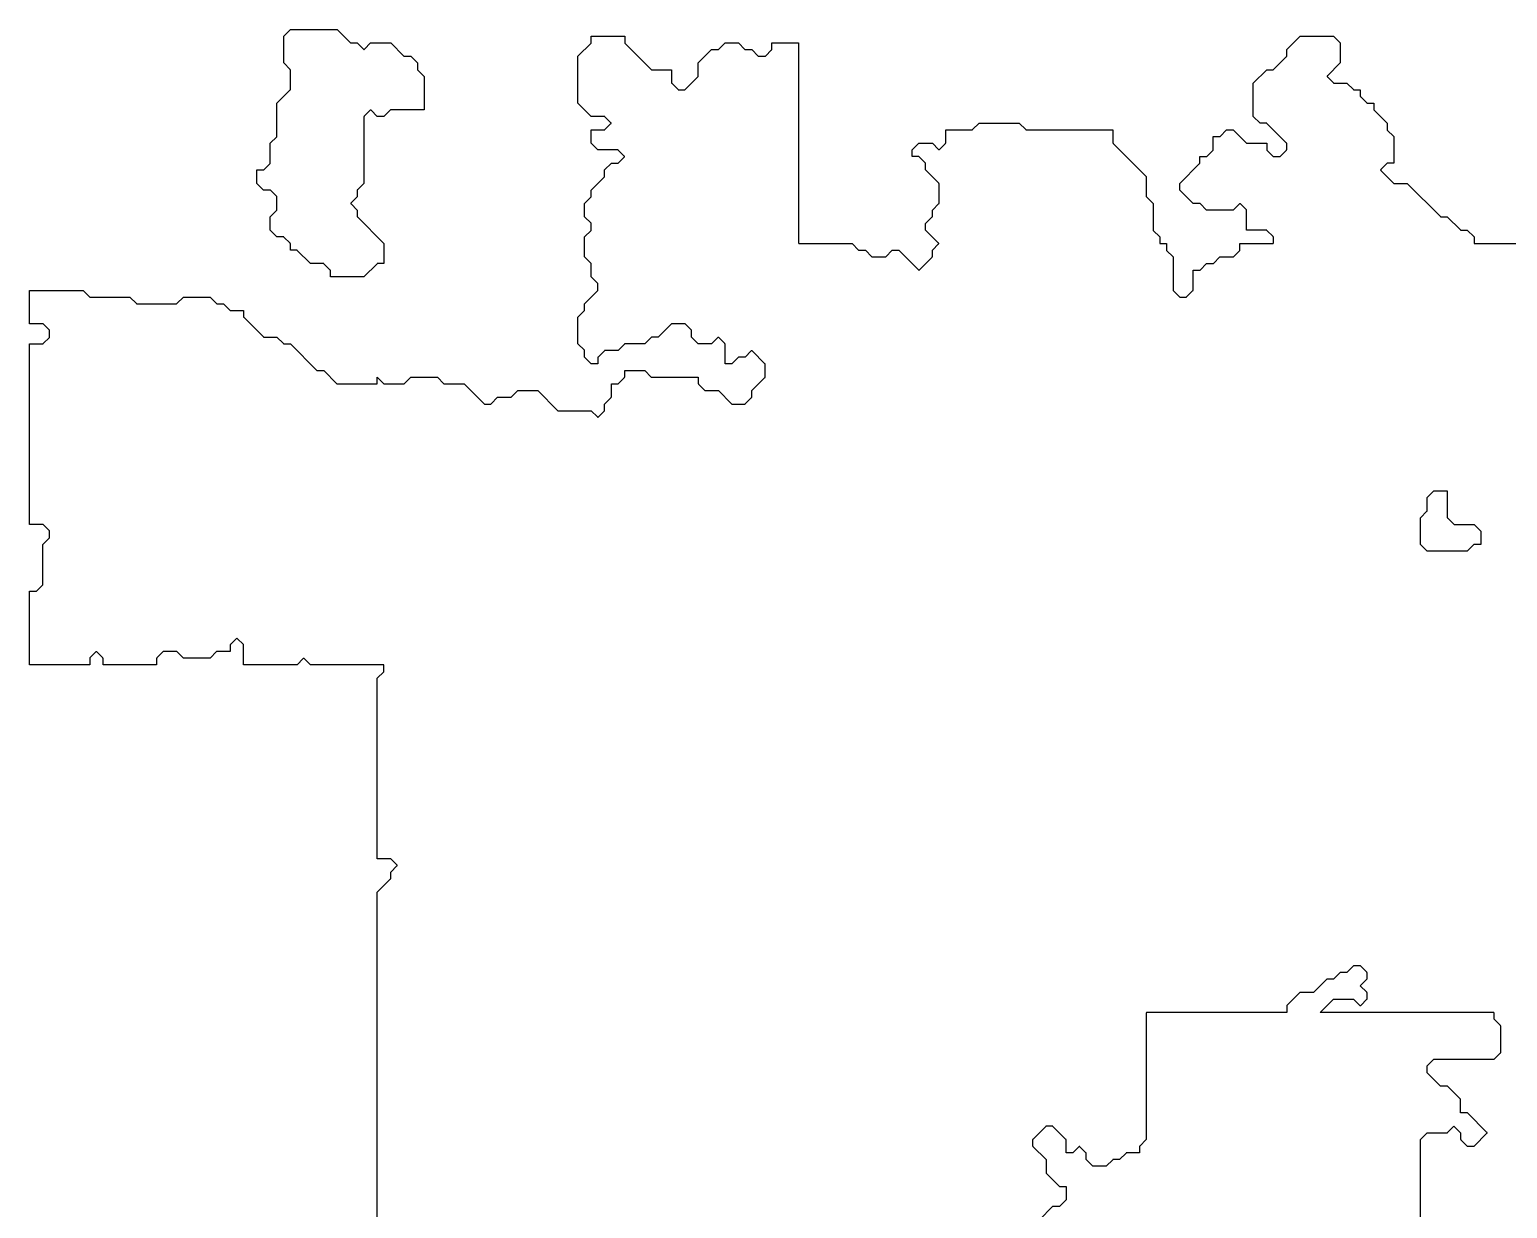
# Model space of a CAD drawing. Header units: metres. Extents: x 0 to 799, y 1 to 1100.
# Drawn here: x 0 to 221, y 279.7 to 456 of the extents above; entities that cross this region are included whole.
import ezdxf

# ---------------------------------------------------------------- set-up
doc = ezdxf.new("R2010")
doc.units = ezdxf.units.M
doc.layers.add('forest', color=7, linetype='Continuous')
doc.layers.add('forestfragmentation', color=7, linetype='Continuous')

msp = doc.modelspace()

# ---------------------------------------------------------------- linework, layer by layer
at = {"layer": 'forest', "color": 190}
for points in [[(34, 435), (34, 435), (34.96, 435), (34.97, 435), (34.98, 435), (34.99, 435), (35, 435.01), (35.01, 435.01), (35.01, 435.02), (35.02, 435.02), (35.03, 435.03), (35.97, 435.97), (35.98, 435.98), (35.98, 435.99), (35.99, 435.99), (35.99, 436), (36, 436.01), (36, 436.02), (36, 436.03), (36, 436.04), (36, 439), (36, 439), (36, 439), (36.97, 439.97), (36.98, 439.98), (36.98, 439.99), (36.99, 439.99), (36.99, 440), (37, 440.01), (37, 440.02), (37, 440.03), (37, 440.04), (37, 445), (37, 445), (37, 445), (38.97, 446.97), (38.98, 446.98), (38.98, 446.99), (38.99, 446.99), (38.99, 447), (39, 447.01), (39, 447.02), (39, 447.03), (39, 447.04), (39, 449.96), (39, 449.97), (39, 449.98), (39, 449.99), (38.99, 450), (38.99, 450.01), (38.98, 450.01), (38.98, 450.02), (38.97, 450.03), (38, 451), (38, 451), (38, 451), (38, 455), (38, 455), (38, 455), (39, 456), (39, 456), (39, 456), (46, 456), (46, 456), (46, 456), (47.97, 454.03), (47.98, 454.02), (47.99, 454.02), (47.99, 454.01), (48, 454.01), (48.01, 454), (48.02, 454), (48.03, 454), (48.04, 454), (49, 454), (49, 454), (49, 454), (49.93, 453.07), (49.94, 453.06), (49.94, 453.06), (49.95, 453.05), (49.96, 453.05), (49.97, 453.05), (49.98, 453.04), (49.99, 453.04), (50, 453.04), (50.01, 453.04), (50.02, 453.04), (50.03, 453.05), (50.04, 453.05), (50.05, 453.05), (50.06, 453.06), (50.06, 453.06), (50.07, 453.07), (51, 454), (51, 454), (51, 454), (54, 454), (54, 454), (54, 454), (55.97, 452.03), (55.98, 452.02), (55.99, 452.02), (55.99, 452.01), (56, 452.01), (56.01, 452), (56.02, 452), (56.03, 452), (56.04, 452), (57, 452), (57, 452), (57, 452), (58, 451), (58, 451), (58, 451), (58, 450.04), (58, 450.03), (58, 450.02), (58, 450.01), (58.01, 450), (58.01, 449.99), (58.02, 449.99), (58.02, 449.98), (58.03, 449.97), (59, 449), (59, 449), (59, 449), (59, 444), (59, 444), (59, 444), (54.04, 444), (54.03, 444), (54.02, 444), (54.01, 444), (54, 443.99), (53.99, 443.99), (53.99, 443.98), (53.98, 443.98), (53.97, 443.97), (53, 443), (53, 443), (53, 443), (52, 443), (52, 443), (52, 443), (51.07, 443.93), (51.06, 443.94), (51.06, 443.94), (51.05, 443.95), (51.04, 443.95), (51.03, 443.95), (51.02, 443.96), (51.01, 443.96), (51, 443.96), (50.99, 443.96), (50.98, 443.96), (50.97, 443.95), (50.96, 443.95), (50.95, 443.95), (50.94, 443.94), (50.94, 443.94), (50.93, 443.93), (50.03, 443.03), (50.02, 443.02), (50.02, 443.01), (50.01, 443.01), (50.01, 443), (50, 442.99), (50, 442.98), (50, 442.97), (50, 442.96), (50, 433), (50, 433), (50, 433), (49.03, 432.03), (49.02, 432.02), (49.02, 432.01), (49.01, 432.01), (49.01, 432), (49, 431.99), (49, 431.98), (49, 431.97), (49, 431.96), (49, 431), (49, 431), (49, 431), (48.07, 430.07), (48.06, 430.06), (48.06, 430.06), (48.05, 430.05), (48.05, 430.04), (48.05, 430.03), (48.04, 430.02), (48.04, 430.01), (48.04, 430), (48.04, 429.99), (48.04, 429.98), (48.05, 429.97), (48.05, 429.96), (48.05, 429.95), (48.06, 429.94), (48.06, 429.94), (48.07, 429.93), (49, 429), (49, 429), (49, 429), (49, 428.04), (49, 428.03), (49, 428.02), (49, 428.01), (49.01, 428), (49.01, 427.99), (49.02, 427.99), (49.02, 427.98), (49.03, 427.97), (53, 424), (53, 424), (53, 424), (53, 421), (53, 421), (53, 421), (52.04, 421), (52.03, 421), (52.02, 421), (52.01, 421), (52, 420.99), (51.99, 420.99), (51.99, 420.98), (51.98, 420.98), (51.97, 420.97), (50, 419), (50, 419), (50, 419), (45, 419), (45, 419), (45, 419), (45, 419.96), (45, 419.97), (45, 419.98), (45, 419.99), (44.99, 420), (44.99, 420.01), (44.98, 420.01), (44.98, 420.02), (44.97, 420.03), (44.03, 420.97), (44.02, 420.98), (44.01, 420.98), (44.01, 420.99), (44, 420.99), (43.99, 421), (43.98, 421), (43.97, 421), (43.96, 421), (42, 421), (42, 421), (42, 421), (40.03, 422.97), (40.02, 422.98), (40.01, 422.98), (40.01, 422.99), (40, 422.99), (39.99, 423), (39.98, 423), (39.97, 423), (39.96, 423), (39, 423), (39, 423), (39, 423), (39, 423.96), (39, 423.97), (39, 423.98), (39, 423.99), (38.99, 424), (38.99, 424.01), (38.98, 424.01), (38.98, 424.02), (38.97, 424.03), (38.03, 424.97), (38.02, 424.98), (38.01, 424.98), (38.01, 424.99), (38, 424.99), (37.99, 425), (37.98, 425), (37.97, 425), (37.96, 425), (37, 425), (37, 425), (37, 425), (36, 426), (36, 426), (36, 426), (36, 428), (36, 428), (36, 428), (36.97, 428.97), (36.98, 428.98), (36.98, 428.99), (36.99, 428.99), (36.99, 429), (37, 429.01), (37, 429.02), (37, 429.03), (37, 429.04), (37, 430.96), (37, 430.97), (37, 430.98), (37, 430.99), (36.99, 431), (36.99, 431.01), (36.98, 431.01), (36.98, 431.02), (36.97, 431.03), (36.03, 431.97), (36.02, 431.98), (36.01, 431.98), (36.01, 431.99), (36, 431.99), (35.99, 432), (35.98, 432), (35.97, 432), (35.96, 432), (35, 432), (35, 432), (35, 432), (34, 433), (34, 433), (34, 433), (34, 435), (34, 435)], [(0, 417), (0, 417), (8, 417), (8, 417), (8, 417), (8.97, 416.03), (8.98, 416.02), (8.99, 416.02), (8.99, 416.01), (9, 416.01), (9.01, 416), (9.02, 416), (9.03, 416), (9.04, 416), (15, 416), (15, 416), (15, 416), (15.97, 415.03), (15.98, 415.02), (15.99, 415.02), (15.99, 415.01), (16, 415.01), (16.01, 415), (16.02, 415), (16.03, 415), (16.04, 415), (21.96, 415), (21.97, 415), (21.98, 415), (21.99, 415), (22, 415.01), (22.01, 415.01), (22.01, 415.02), (22.02, 415.02), (22.03, 415.03), (23, 416), (23, 416), (23, 416), (27, 416), (27, 416), (27, 416), (27.97, 415.03), (27.98, 415.02), (27.99, 415.02), (27.99, 415.01), (28, 415.01), (28.01, 415), (28.02, 415), (28.03, 415), (28.04, 415), (29, 415), (29, 415), (29, 415), (29.97, 414.03), (29.98, 414.02), (29.99, 414.02), (29.99, 414.01), (30, 414.01), (30.01, 414), (30.02, 414), (30.03, 414), (30.04, 414), (32, 414), (32, 414), (32, 414), (32, 413.04), (32, 413.03), (32, 413.02), (32, 413.01), (32.01, 413), (32.01, 412.99), (32.02, 412.99), (32.02, 412.98), (32.03, 412.97), (34.97, 410.03), (34.98, 410.02), (34.99, 410.02), (34.99, 410.01), (35, 410.01), (35.01, 410), (35.02, 410), (35.03, 410), (35.04, 410), (37, 410), (37, 410), (37, 410), (37.97, 409.03), (37.98, 409.02), (37.99, 409.02), (37.99, 409.01), (38, 409.01), (38.01, 409), (38.02, 409), (38.03, 409), (38.04, 409), (39, 409), (39, 409), (39, 409), (42.97, 405.03), (42.98, 405.02), (42.99, 405.02), (42.99, 405.01), (43, 405.01), (43.01, 405), (43.02, 405), (43.03, 405), (43.04, 405), (44, 405), (44, 405), (44, 405), (45.97, 403.03), (45.98, 403.02), (45.99, 403.02), (45.99, 403.01), (46, 403.01), (46.01, 403), (46.02, 403), (46.03, 403), (46.04, 403), (51.9, 403), (51.91, 403), (51.92, 403), (51.93, 403), (51.94, 403.01), (51.95, 403.01), (51.96, 403.02), (51.96, 403.02), (51.97, 403.03), (51.98, 403.04), (51.98, 403.04), (51.99, 403.05), (51.99, 403.06), (52, 403.07), (52, 403.08), (52, 403.09), (52, 403.1), (52, 404), (52, 404), (52, 404), (52.97, 403.03), (52.98, 403.02), (52.99, 403.02), (52.99, 403.01), (53, 403.01), (53.01, 403), (53.02, 403), (53.03, 403), (53.04, 403), (55.96, 403), (55.97, 403), (55.98, 403), (55.99, 403), (56, 403.01), (56.01, 403.01), (56.01, 403.02), (56.02, 403.02), (56.03, 403.03), (57, 404), (57, 404), (57, 404), (61, 404), (61, 404), (61, 404), (61.97, 403.03), (61.98, 403.02), (61.99, 403.02), (61.99, 403.01), (62, 403.01), (62.01, 403), (62.02, 403), (62.03, 403), (62.04, 403), (65, 403), (65, 403), (65, 403), (67.97, 400.03), (67.98, 400.02), (67.99, 400.02), (67.99, 400.01), (68, 400.01), (68.01, 400), (68.02, 400), (68.03, 400), (68.04, 400), (68.96, 400), (68.97, 400), (68.98, 400), (68.99, 400), (69, 400.01), (69.01, 400.01), (69.01, 400.02), (69.02, 400.02), (69.03, 400.03), (70, 401), (70, 401), (70, 401), (71.96, 401), (71.97, 401), (71.98, 401), (71.99, 401), (72, 401.01), (72.01, 401.01), (72.01, 401.02), (72.02, 401.02), (72.03, 401.03), (73, 402), (73, 402), (73, 402), (76, 402), (76, 402), (76, 402), (78.97, 399.03), (78.98, 399.02), (78.99, 399.02), (78.99, 399.01), (79, 399.01), (79.01, 399), (79.02, 399), (79.03, 399), (79.04, 399), (84, 399), (84, 399), (84, 399), (84.93, 398.07), (84.94, 398.06), (84.94, 398.06), (84.95, 398.05), (84.96, 398.05), (84.97, 398.05), (84.98, 398.04), (84.99, 398.04), (85, 398.04), (85.01, 398.04), (85.02, 398.04), (85.03, 398.05), (85.04, 398.05), (85.05, 398.05), (85.06, 398.06), (85.06, 398.06), (85.07, 398.07), (85.97, 398.97), (85.98, 398.98), (85.98, 398.99), (85.99, 398.99), (85.99, 399), (86, 399.01), (86, 399.02), (86, 399.03), (86, 399.04), (86, 400), (86, 400), (86, 400), (86.97, 400.97), (86.98, 400.98), (86.98, 400.99), (86.99, 400.99), (86.99, 401), (87, 401.01), (87, 401.02), (87, 401.03), (87, 401.04), (87, 403), (87, 403), (87, 403), (87.96, 403), (87.97, 403), (87.98, 403), (87.99, 403), (88, 403.01), (88.01, 403.01), (88.01, 403.02), (88.02, 403.02), (88.03, 403.03), (88.97, 403.97), (88.98, 403.98), (88.98, 403.99), (88.99, 403.99), (88.99, 404), (89, 404.01), (89, 404.02), (89, 404.03), (89, 404.04), (89, 405), (89, 405), (89, 405), (92, 405), (92, 405), (92, 405), (92.97, 404.03), (92.98, 404.02), (92.99, 404.02), (92.99, 404.01), (93, 404.01), (93.01, 404), (93.02, 404), (93.03, 404), (93.04, 404), (100, 404), (100, 404), (100, 404), (100, 403.04), (100, 403.03), (100, 403.02), (100, 403.01), (100.01, 403), (100.01, 402.99), (100.02, 402.99), (100.02, 402.98), (100.03, 402.97), (100.97, 402.03), (100.98, 402.02), (100.99, 402.02), (100.99, 402.01), (101, 402.01), (101.01, 402), (101.02, 402), (101.03, 402), (101.04, 402), (103, 402), (103, 402), (103, 402), (104.97, 400.03), (104.98, 400.02), (104.99, 400.02), (104.99, 400.01), (105, 400.01), (105.01, 400), (105.02, 400), (105.03, 400), (105.04, 400), (106.96, 400), (106.97, 400), (106.98, 400), (106.99, 400), (107, 400.01), (107.01, 400.01), (107.01, 400.02), (107.02, 400.02), (107.03, 400.03), (107.97, 400.97), (107.98, 400.98), (107.98, 400.99), (107.99, 400.99), (107.99, 401), (108, 401.01), (108, 401.02), (108, 401.03), (108, 401.04), (108, 402), (108, 402), (108, 402), (109.97, 403.97), (109.98, 403.98), (109.98, 403.99), (109.99, 403.99), (109.99, 404), (110, 404.01), (110, 404.02), (110, 404.03), (110, 404.04), (110, 405.96), (110, 405.97), (110, 405.98), (110, 405.99), (109.99, 406), (109.99, 406.01), (109.98, 406.01), (109.98, 406.02), (109.97, 406.03), (108.07, 407.93), (108.06, 407.94), (108.06, 407.94), (108.05, 407.95), (108.04, 407.95), (108.03, 407.95), (108.02, 407.96), (108.01, 407.96), (108, 407.96), (107.99, 407.96), (107.98, 407.96), (107.97, 407.95), (107.96, 407.95), (107.95, 407.95), (107.94, 407.94), (107.94, 407.94), (107.93, 407.93), (107, 407), (107, 407), (107, 407), (106.04, 407), (106.03, 407), (106.02, 407), (106.01, 407), (106, 406.99), (105.99, 406.99), (105.99, 406.98), (105.98, 406.98), (105.97, 406.97), (105, 406), (105, 406), (105, 406), (104, 406), (104, 406), (104, 406), (104, 408.96), (104, 408.97), (104, 408.98), (104, 408.99), (103.99, 409), (103.99, 409.01), (103.98, 409.01), (103.98, 409.02), (103.97, 409.03), (103.07, 409.93), (103.06, 409.94), (103.06, 409.94), (103.05, 409.95), (103.04, 409.95), (103.03, 409.95), (103.02, 409.96), (103.01, 409.96), (103, 409.96), (102.99, 409.96), (102.98, 409.96), (102.97, 409.95), (102.96, 409.95), (102.95, 409.95), (102.94, 409.94), (102.94, 409.94), (102.93, 409.93), (102, 409), (102, 409), (102, 409), (100, 409), (100, 409), (100, 409), (99, 410), (99, 410), (99, 410), (99, 410.96), (99, 410.97), (99, 410.98), (99, 410.99), (98.99, 411), (98.99, 411.01), (98.98, 411.01), (98.98, 411.02), (98.97, 411.03), (98.03, 411.97), (98.02, 411.98), (98.01, 411.98), (98.01, 411.99), (98, 411.99), (97.99, 412), (97.98, 412), (97.97, 412), (97.96, 412), (96.04, 412), (96.03, 412), (96.02, 412), (96.01, 412), (96, 411.99), (95.99, 411.99), (95.99, 411.98), (95.98, 411.98), (95.97, 411.97), (94, 410), (94, 410), (94, 410), (93.04, 410), (93.03, 410), (93.02, 410), (93.01, 410), (93, 409.99), (92.99, 409.99), (92.99, 409.98), (92.98, 409.98), (92.97, 409.97), (92, 409), (92, 409), (92, 409), (89.04, 409), (89.03, 409), (89.02, 409), (89.01, 409), (89, 408.99), (88.99, 408.99), (88.99, 408.98), (88.98, 408.98), (88.97, 408.97), (88, 408), (88, 408), (88, 408), (86.04, 408), (86.03, 408), (86.02, 408), (86.01, 408), (86, 407.99), (85.99, 407.99), (85.99, 407.98), (85.98, 407.98), (85.97, 407.97), (85.03, 407.03), (85.02, 407.02), (85.02, 407.01), (85.01, 407.01), (85.01, 407), (85, 406.99), (85, 406.98), (85, 406.97), (85, 406.96), (85, 406), (85, 406), (85, 406), (84, 406), (84, 406), (84, 406), (83, 407), (83, 407), (83, 407), (83, 407.96), (83, 407.97), (83, 407.98), (83, 407.99), (82.99, 408), (82.99, 408.01), (82.98, 408.01), (82.98, 408.02), (82.97, 408.03), (82, 409), (82, 409), (82, 409), (82, 413), (82, 413), (82, 413), (82.97, 413.97), (82.98, 413.98), (82.98, 413.99), (82.99, 413.99), (82.99, 414), (83, 414.01), (83, 414.02), (83, 414.03), (83, 414.04), (83, 415), (83, 415), (83, 415), (84.97, 416.97), (84.98, 416.98), (84.98, 416.99), (84.99, 416.99), (84.99, 417), (85, 417.01), (85, 417.02), (85, 417.03), (85, 417.04), (85, 417.96), (85, 417.97), (85, 417.98), (85, 417.99), (84.99, 418), (84.99, 418.01), (84.98, 418.01), (84.98, 418.02), (84.97, 418.03), (84, 419), (84, 419), (84, 419), (84, 420.96), (84, 420.97), (84, 420.98), (84, 420.99), (83.99, 421), (83.99, 421.01), (83.98, 421.01), (83.98, 421.02), (83.97, 421.03), (83, 422), (83, 422), (83, 422), (83, 425), (83, 425), (83, 425), (83.97, 425.97), (83.98, 425.98), (83.98, 425.99), (83.99, 425.99), (83.99, 426), (84, 426.01), (84, 426.02), (84, 426.03), (84, 426.04), (84, 426.96), (84, 426.97), (84, 426.98), (84, 426.99), (83.99, 427), (83.99, 427.01), (83.98, 427.01), (83.98, 427.02), (83.97, 427.03), (83, 428), (83, 428), (83, 428), (83, 430), (83, 430), (83, 430), (83.97, 430.97), (83.98, 430.98), (83.98, 430.99), (83.99, 430.99), (83.99, 431), (84, 431.01), (84, 431.02), (84, 431.03), (84, 431.04), (84, 432), (84, 432), (84, 432), (85.97, 433.97), (85.98, 433.98), (85.98, 433.99), (85.99, 433.99), (85.99, 434), (86, 434.01), (86, 434.02), (86, 434.03), (86, 434.04), (86, 435), (86, 435), (86, 435), (87, 436), (87, 436), (87, 436), (87.96, 436), (87.97, 436), (87.98, 436), (87.99, 436), (88, 436.01), (88.01, 436.01), (88.01, 436.02), (88.02, 436.02), (88.03, 436.03), (88.93, 436.93), (88.94, 436.94), (88.94, 436.94), (88.95, 436.95), (88.95, 436.96), (88.95, 436.97), (88.96, 436.98), (88.96, 436.99), (88.96, 437), (88.96, 437.01), (88.96, 437.02), (88.95, 437.03), (88.95, 437.04), (88.95, 437.05), (88.94, 437.06), (88.94, 437.06), (88.93, 437.07), (88.03, 437.97), (88.02, 437.98), (88.01, 437.98), (88.01, 437.99), (88, 437.99), (87.99, 438), (87.98, 438), (87.97, 438), (87.96, 438), (85, 438), (85, 438), (85, 438), (84, 439), (84, 439), (84, 439), (84, 441), (84, 441), (84, 441), (85.96, 441), (85.97, 441), (85.98, 441), (85.99, 441), (86, 441.01), (86.01, 441.01), (86.01, 441.02), (86.02, 441.02), (86.03, 441.03), (86.93, 441.93), (86.94, 441.94), (86.94, 441.94), (86.95, 441.95), (86.95, 441.96), (86.95, 441.97), (86.96, 441.98), (86.96, 441.99), (86.96, 442), (86.96, 442.01), (86.96, 442.02), (86.95, 442.03), (86.95, 442.04), (86.95, 442.05), (86.94, 442.06), (86.94, 442.06), (86.93, 442.07), (86.03, 442.97), (86.02, 442.98), (86.01, 442.98), (86.01, 442.99), (86, 442.99), (85.99, 443), (85.98, 443), (85.97, 443), (85.96, 443), (84, 443), (84, 443), (84, 443), (82, 445), (82, 445), (82, 445), (82, 452), (82, 452), (82, 452), (83.97, 453.97), (83.98, 453.98), (83.98, 453.99), (83.99, 453.99), (83.99, 454), (84, 454.01), (84, 454.02), (84, 454.03), (84, 454.04), (84, 455), (84, 455), (84, 455), (89, 455), (89, 455), (89, 455), (89, 454.04), (89, 454.03), (89, 454.02), (89, 454.01), (89.01, 454), (89.01, 453.99), (89.02, 453.99), (89.02, 453.98), (89.03, 453.97), (92.97, 450.03), (92.98, 450.02), (92.99, 450.02), (92.99, 450.01), (93, 450.01), (93.01, 450), (93.02, 450), (93.03, 450), (93.04, 450), (96, 450), (96, 450), (96, 450), (96, 448.04), (96, 448.03), (96, 448.02), (96, 448.01), (96.01, 448), (96.01, 447.99), (96.02, 447.99), (96.02, 447.98), (96.03, 447.97), (96.97, 447.03), (96.98, 447.02), (96.99, 447.02), (96.99, 447.01), (97, 447.01), (97.01, 447), (97.02, 447), (97.03, 447), (97.04, 447), (97.96, 447), (97.97, 447), (97.98, 447), (97.99, 447), (98, 447.01), (98.01, 447.01), (98.01, 447.02), (98.02, 447.02), (98.03, 447.03), (99.97, 448.97), (99.98, 448.98), (99.98, 448.99), (99.99, 448.99), (99.99, 449), (100, 449.01), (100, 449.02), (100, 449.03), (100, 449.04), (100, 451), (100, 451), (100, 451), (102, 453), (102, 453), (102, 453), (102.96, 453), (102.97, 453), (102.98, 453), (102.99, 453), (103, 453.01), (103.01, 453.01), (103.01, 453.02), (103.02, 453.02), (103.03, 453.03), (104, 454), (104, 454), (104, 454), (106, 454), (106, 454), (106, 454), (106.97, 453.03), (106.98, 453.02), (106.99, 453.02), (106.99, 453.01), (107, 453.01), (107.01, 453), (107.02, 453), (107.03, 453), (107.04, 453), (108, 453), (108, 453), (108, 453), (108.97, 452.03), (108.98, 452.02), (108.99, 452.02), (108.99, 452.01), (109, 452.01), (109.01, 452), (109.02, 452), (109.03, 452), (109.04, 452), (109.96, 452), (109.97, 452), (109.98, 452), (109.99, 452), (110, 452.01), (110.01, 452.01), (110.01, 452.02), (110.02, 452.02), (110.03, 452.03), (110.97, 452.97), (110.98, 452.98), (110.98, 452.99), (110.99, 452.99), (110.99, 453), (111, 453.01), (111, 453.02), (111, 453.03), (111, 453.04), (111, 454), (111, 454), (111, 454), (115, 454), (115, 454), (115, 454), (115, 424.1), (115, 424.09), (115, 424.08), (115, 424.07), (115.01, 424.06), (115.01, 424.05), (115.02, 424.04), (115.02, 424.04), (115.03, 424.03), (115.04, 424.02), (115.04, 424.02), (115.05, 424.01), (115.06, 424.01), (115.07, 424), (115.08, 424), (115.09, 424), (115.1, 424), (123, 424), (123, 424), (123, 424), (123.97, 423.03), (123.98, 423.02), (123.99, 423.02), (123.99, 423.01), (124, 423.01), (124.01, 423), (124.02, 423), (124.03, 423), (124.04, 423), (125, 423), (125, 423), (125, 423), (125.97, 422.03), (125.98, 422.02), (125.99, 422.02), (125.99, 422.01), (126, 422.01), (126.01, 422), (126.02, 422), (126.03, 422), (126.04, 422), (127.96, 422), (127.97, 422), (127.98, 422), (127.99, 422), (128, 422.01), (128.01, 422.01), (128.01, 422.02), (128.02, 422.02), (128.03, 422.03), (129, 423), (129, 423), (129, 423), (130, 423), (130, 423), (130, 423), (132.93, 420.07), (132.94, 420.06), (132.94, 420.06), (132.95, 420.05), (132.96, 420.05), (132.97, 420.05), (132.98, 420.04), (132.99, 420.04), (133, 420.04), (133.01, 420.04), (133.02, 420.04), (133.03, 420.05), (133.04, 420.05), (133.05, 420.05), (133.06, 420.06), (133.06, 420.06), (133.07, 420.07), (134.97, 421.97), (134.98, 421.98), (134.98, 421.99), (134.99, 421.99), (134.99, 422), (135, 422.01), (135, 422.02), (135, 422.03), (135, 422.04), (135, 423), (135, 423), (135, 423), (135.93, 423.93), (135.94, 423.94), (135.94, 423.94), (135.95, 423.95), (135.95, 423.96), (135.95, 423.97), (135.96, 423.98), (135.96, 423.99), (135.96, 424), (135.96, 424.01), (135.96, 424.02), (135.95, 424.03), (135.95, 424.04), (135.95, 424.05), (135.94, 424.06), (135.94, 424.06), (135.93, 424.07), (134, 426), (134, 426), (134, 426), (134, 427), (134, 427), (134, 427), (134.97, 427.97), (134.98, 427.98), (134.98, 427.99), (134.99, 427.99), (134.99, 428), (135, 428.01), (135, 428.02), (135, 428.03), (135, 428.04), (135, 429), (135, 429), (135, 429), (135.97, 429.97), (135.98, 429.98), (135.98, 429.99), (135.99, 429.99), (135.99, 430), (136, 430.01), (136, 430.02), (136, 430.03), (136, 430.04), (136, 432.96), (136, 432.97), (136, 432.98), (136, 432.99), (135.99, 433), (135.99, 433.01), (135.98, 433.01), (135.98, 433.02), (135.97, 433.03), (134, 435), (134, 435), (134, 435), (134, 435.96), (134, 435.97), (134, 435.98), (134, 435.99), (133.99, 436), (133.99, 436.01), (133.98, 436.01), (133.98, 436.02), (133.97, 436.03), (133.03, 436.97), (133.02, 436.98), (133.01, 436.98), (133.01, 436.99), (133, 436.99), (132.99, 437), (132.98, 437), (132.97, 437), (132.96, 437), (132, 437), (132, 437), (132, 437), (132, 438), (132, 438), (132, 438), (133, 439), (133, 439), (133, 439), (135, 439), (135, 439), (135, 439), (135.93, 438.07), (135.94, 438.06), (135.94, 438.06), (135.95, 438.05), (135.96, 438.05), (135.97, 438.05), (135.98, 438.04), (135.99, 438.04), (136, 438.04), (136.01, 438.04), (136.02, 438.04), (136.03, 438.05), (136.04, 438.05), (136.05, 438.05), (136.06, 438.06), (136.06, 438.06), (136.07, 438.07), (136.97, 438.97), (136.98, 438.98), (136.98, 438.99), (136.99, 438.99), (136.99, 439), (137, 439.01), (137, 439.02), (137, 439.03), (137, 439.04), (137, 441), (137, 441), (137, 441), (140.96, 441), (140.97, 441), (140.98, 441), (140.99, 441), (141, 441.01), (141.01, 441.01), (141.01, 441.02), (141.02, 441.02), (141.03, 441.03), (142, 442), (142, 442), (142, 442), (148, 442), (148, 442), (148, 442), (148.97, 441.03), (148.98, 441.02), (148.99, 441.02), (148.99, 441.01), (149, 441.01), (149.01, 441), (149.02, 441), (149.03, 441), (149.04, 441), (162, 441), (162, 441), (162, 441), (162, 439.04), (162, 439.03), (162, 439.02), (162, 439.01), (162.01, 439), (162.01, 438.99), (162.02, 438.99), (162.02, 438.98), (162.03, 438.97), (167, 434), (167, 434), (167, 434), (167, 431.04), (167, 431.03), (167, 431.02), (167, 431.01), (167.01, 431), (167.01, 430.99), (167.02, 430.99), (167.02, 430.98), (167.03, 430.97), (168, 430), (168, 430), (168, 430), (168, 426.04), (168, 426.03), (168, 426.02), (168, 426.01), (168.01, 426), (168.01, 425.99), (168.02, 425.99), (168.02, 425.98), (168.03, 425.97), (169, 425), (169, 425), (169, 425), (169, 424.1), (169, 424.09), (169, 424.08), (169, 424.07), (169.01, 424.06), (169.01, 424.05), (169.02, 424.04), (169.02, 424.04), (169.03, 424.03), (169.04, 424.02), (169.04, 424.02), (169.05, 424.01), (169.06, 424.01), (169.07, 424), (169.08, 424), (169.09, 424), (169.1, 424), (170, 424), (170, 424), (170, 424), (170, 423.04), (170, 423.03), (170, 423.02), (170, 423.01), (170.01, 423), (170.01, 422.99), (170.02, 422.99), (170.02, 422.98), (170.03, 422.97), (171, 422), (171, 422), (171, 422), (171, 417.04), (171, 417.03), (171, 417.02), (171, 417.01), (171.01, 417), (171.01, 416.99), (171.02, 416.99), (171.02, 416.98), (171.03, 416.97), (171.97, 416.03), (171.98, 416.02), (171.99, 416.02), (171.99, 416.01), (172, 416.01), (172.01, 416), (172.02, 416), (172.03, 416), (172.04, 416), (172.96, 416), (172.97, 416), (172.98, 416), (172.99, 416), (173, 416.01), (173.01, 416.01), (173.01, 416.02), (173.02, 416.02), (173.03, 416.03), (173.97, 416.97), (173.98, 416.98), (173.98, 416.99), (173.99, 416.99), (173.99, 417), (174, 417.01), (174, 417.02), (174, 417.03), (174, 417.04), (174, 420), (174, 420), (174, 420), (174.96, 420), (174.97, 420), (174.98, 420), (174.99, 420), (175, 420.01), (175.01, 420.01), (175.01, 420.02), (175.02, 420.02), (175.03, 420.03), (176, 421), (176, 421), (176, 421), (176.96, 421), (176.97, 421), (176.98, 421), (176.99, 421), (177, 421.01), (177.01, 421.01), (177.01, 421.02), (177.02, 421.02), (177.03, 421.03), (178, 422), (178, 422), (178, 422), (179.96, 422), (179.97, 422), (179.98, 422), (179.99, 422), (180, 422.01), (180.01, 422.01), (180.01, 422.02), (180.02, 422.02), (180.03, 422.03), (180.97, 422.97), (180.98, 422.98), (180.98, 422.99), (180.99, 422.99), (180.99, 423), (181, 423.01), (181, 423.02), (181, 423.03), (181, 423.04), (181, 424), (181, 424), (181, 424), (185.9, 424), (185.91, 424), (185.92, 424), (185.93, 424), (185.94, 424.01), (185.95, 424.01), (185.96, 424.02), (185.96, 424.02), (185.97, 424.03), (185.98, 424.04), (185.98, 424.04), (185.99, 424.05), (185.99, 424.06), (186, 424.07), (186, 424.08), (186, 424.09), (186, 424.1), (186, 424.96), (186, 424.97), (186, 424.98), (186, 424.99), (185.99, 425), (185.99, 425.01), (185.98, 425.01), (185.98, 425.02), (185.97, 425.03), (185.03, 425.97), (185.02, 425.98), (185.01, 425.98), (185.01, 425.99), (185, 425.99), (184.99, 426), (184.98, 426), (184.97, 426), (184.96, 426), (182, 426), (182, 426), (182, 426), (182, 428.96), (182, 428.97), (182, 428.98), (182, 428.99), (181.99, 429), (181.99, 429.01), (181.98, 429.01), (181.98, 429.02), (181.97, 429.03), (181.07, 429.93), (181.06, 429.94), (181.06, 429.94), (181.05, 429.95), (181.04, 429.95), (181.03, 429.95), (181.02, 429.96), (181.01, 429.96), (181, 429.96), (180.99, 429.96), (180.98, 429.96), (180.97, 429.95), (180.96, 429.95), (180.95, 429.95), (180.94, 429.94), (180.94, 429.94), (180.93, 429.93), (180, 429), (180, 429), (180, 429), (176, 429), (176, 429), (176, 429), (175.03, 429.97), (175.02, 429.98), (175.01, 429.98), (175.01, 429.99), (175, 429.99), (174.99, 430), (174.98, 430), (174.97, 430), (174.96, 430), (174, 430), (174, 430), (174, 430), (172, 432), (172, 432), (172, 432), (172, 433), (172, 433), (172, 433), (174.97, 435.97), (174.98, 435.98), (174.98, 435.99), (174.99, 435.99), (174.99, 436), (175, 436.01), (175, 436.02), (175, 436.03), (175, 436.04), (175, 437), (175, 437), (175, 437), (175.96, 437), (175.97, 437), (175.98, 437), (175.99, 437), (176, 437.01), (176.01, 437.01), (176.01, 437.02), (176.02, 437.02), (176.03, 437.03), (176.97, 437.97), (176.98, 437.98), (176.98, 437.99), (176.99, 437.99), (176.99, 438), (177, 438.01), (177, 438.02), (177, 438.03), (177, 438.04), (177, 440), (177, 440), (177, 440), (177.96, 440), (177.97, 440), (177.98, 440), (177.99, 440), (178, 440.01), (178.01, 440.01), (178.01, 440.02), (178.02, 440.02), (178.03, 440.03), (179, 441), (179, 441), (179, 441), (180, 441), (180, 441), (180, 441), (181.97, 439.03), (181.98, 439.02), (181.99, 439.02), (181.99, 439.01), (182, 439.01), (182.01, 439), (182.02, 439), (182.03, 439), (182.04, 439), (185, 439), (185, 439), (185, 439), (185, 438.04), (185, 438.03), (185, 438.02), (185, 438.01), (185.01, 438), (185.01, 437.99), (185.02, 437.99), (185.02, 437.98), (185.03, 437.97), (185.97, 437.03), (185.98, 437.02), (185.99, 437.02), (185.99, 437.01), (186, 437.01), (186.01, 437), (186.02, 437), (186.03, 437), (186.04, 437), (186.96, 437), (186.97, 437), (186.98, 437), (186.99, 437), (187, 437.01), (187.01, 437.01), (187.01, 437.02), (187.02, 437.02), (187.03, 437.03), (187.97, 437.97), (187.98, 437.98), (187.98, 437.99), (187.99, 437.99), (187.99, 438), (188, 438.01), (188, 438.02), (188, 438.03), (188, 438.04), (188, 438.96), (188, 438.97), (188, 438.98), (188, 438.99), (187.99, 439), (187.99, 439.01), (187.98, 439.01), (187.98, 439.02), (187.97, 439.03), (185.03, 441.97), (185.02, 441.98), (185.01, 441.98), (185.01, 441.99), (185, 441.99), (184.99, 442), (184.98, 442), (184.97, 442), (184.96, 442), (184, 442), (184, 442), (184, 442), (183, 443), (183, 443), (183, 443), (183, 448), (183, 448), (183, 448), (185, 450), (185, 450), (185, 450), (185.96, 450), (185.97, 450), (185.98, 450), (185.99, 450), (186, 450.01), (186.01, 450.01), (186.01, 450.02), (186.02, 450.02), (186.03, 450.03), (187.97, 451.97), (187.98, 451.98), (187.98, 451.99), (187.99, 451.99), (187.99, 452), (188, 452.01), (188, 452.02), (188, 452.03), (188, 452.04), (188, 453), (188, 453), (188, 453), (190, 455), (190, 455), (190, 455), (195, 455), (195, 455), (195, 455), (196, 454), (196, 454), (196, 454), (196, 451), (196, 451), (196, 451), (194.07, 449.07), (194.06, 449.06), (194.06, 449.06), (194.05, 449.05), (194.05, 449.04), (194.05, 449.03), (194.04, 449.02), (194.04, 449.01), (194.04, 449), (194.04, 448.99), (194.04, 448.98), (194.05, 448.97), (194.05, 448.96), (194.05, 448.95), (194.06, 448.94), (194.06, 448.94), (194.07, 448.93), (194.97, 448.03), (194.98, 448.02), (194.99, 448.02), (194.99, 448.01), (195, 448.01), (195.01, 448), (195.02, 448), (195.03, 448), (195.04, 448), (197, 448), (197, 448), (197, 448), (197.97, 447.03), (197.98, 447.02), (197.99, 447.02), (197.99, 447.01), (198, 447.01), (198.01, 447), (198.02, 447), (198.03, 447), (198.04, 447), (199, 447), (199, 447), (199, 447), (199, 446.04), (199, 446.03), (199, 446.02), (199, 446.01), (199.01, 446), (199.01, 445.99), (199.02, 445.99), (199.02, 445.98), (199.03, 445.97), (199.97, 445.03), (199.98, 445.02), (199.99, 445.02), (199.99, 445.01), (200, 445.01), (200.01, 445), (200.02, 445), (200.03, 445), (200.04, 445), (201, 445), (201, 445), (201, 445), (201, 444.04), (201, 444.03), (201, 444.02), (201, 444.01), (201.01, 444), (201.01, 443.99), (201.02, 443.99), (201.02, 443.98), (201.03, 443.97), (203, 442), (203, 442), (203, 442), (203, 441.04), (203, 441.03), (203, 441.02), (203, 441.01), (203.01, 441), (203.01, 440.99), (203.02, 440.99), (203.02, 440.98), (203.03, 440.97), (204, 440), (204, 440), (204, 440), (204, 436), (204, 436), (204, 436), (203.04, 436), (203.03, 436), (203.02, 436), (203.01, 436), (203, 435.99), (202.99, 435.99), (202.99, 435.98), (202.98, 435.98), (202.97, 435.97), (202.07, 435.07), (202.06, 435.06), (202.06, 435.06), (202.05, 435.05), (202.05, 435.04), (202.05, 435.03), (202.04, 435.02), (202.04, 435.01), (202.04, 435), (202.04, 434.99), (202.04, 434.98), (202.05, 434.97), (202.05, 434.96), (202.05, 434.95), (202.06, 434.94), (202.06, 434.94), (202.07, 434.93), (203.97, 433.03), (203.98, 433.02), (203.99, 433.02), (203.99, 433.01), (204, 433.01), (204.01, 433), (204.02, 433), (204.03, 433), (204.04, 433), (206, 433), (206, 433), (206, 433), (210.97, 428.03), (210.98, 428.02), (210.99, 428.02), (210.99, 428.01), (211, 428.01), (211.01, 428), (211.02, 428), (211.03, 428), (211.04, 428), (212, 428), (212, 428), (212, 428), (213.97, 426.03), (213.98, 426.02), (213.99, 426.02), (213.99, 426.01), (214, 426.01), (214.01, 426), (214.02, 426), (214.03, 426), (214.04, 426), (215, 426), (215, 426), (215, 426), (216, 425), (216, 425), (216, 425), (216, 424.1), (216, 424.09), (216, 424.08), (216, 424.07), (216.01, 424.06), (216.01, 424.05), (216.02, 424.04), (216.02, 424.04), (216.03, 424.03), (216.04, 424.02), (216.04, 424.02), (216.05, 424.01), (216.06, 424.01), (216.07, 424), (216.08, 424), (216.09, 424), (216.1, 424), (259.9, 424)], [(52, 267), (52, 327), (52, 327), (52, 327), (53.97, 328.97), (53.98, 328.98), (53.98, 328.99), (53.99, 328.99), (53.99, 329), (54, 329.01), (54, 329.02), (54, 329.03), (54, 329.04), (54, 330), (54, 330), (54, 330), (54.93, 330.93), (54.94, 330.94), (54.94, 330.94), (54.95, 330.95), (54.95, 330.96), (54.95, 330.97), (54.96, 330.98), (54.96, 330.99), (54.96, 331), (54.96, 331.01), (54.96, 331.02), (54.95, 331.03), (54.95, 331.04), (54.95, 331.05), (54.94, 331.06), (54.94, 331.06), (54.93, 331.07), (54.03, 331.97), (54.02, 331.98), (54.01, 331.98), (54.01, 331.99), (54, 331.99), (53.99, 332), (53.98, 332), (53.97, 332), (53.96, 332), (52, 332), (52, 332), (52, 332), (52, 359), (52, 359), (52, 359), (52.97, 359.97), (52.98, 359.98), (52.98, 359.99), (52.99, 359.99), (52.99, 360), (53, 360.01), (53, 360.02), (53, 360.03), (53, 360.04), (53, 360.9), (53, 360.91), (53, 360.92), (53, 360.93), (52.99, 360.94), (52.99, 360.95), (52.98, 360.96), (52.98, 360.96), (52.97, 360.97), (52.96, 360.98), (52.96, 360.98), (52.95, 360.99), (52.94, 360.99), (52.93, 361), (52.92, 361), (52.91, 361), (52.9, 361), (42, 361), (42, 361), (42, 361), (41.07, 361.93), (41.06, 361.94), (41.06, 361.94), (41.05, 361.95), (41.04, 361.95), (41.03, 361.95), (41.02, 361.96), (41.01, 361.96), (41, 361.96), (40.99, 361.96), (40.98, 361.96), (40.97, 361.95), (40.96, 361.95), (40.95, 361.95), (40.94, 361.94), (40.94, 361.94), (40.93, 361.93), (40, 361), (40, 361), (40, 361), (32, 361), (32, 361), (32, 361), (32, 363.96), (32, 363.97), (32, 363.98), (32, 363.99), (31.99, 364), (31.99, 364.01), (31.98, 364.01), (31.98, 364.02), (31.97, 364.03), (31.07, 364.93), (31.06, 364.94), (31.06, 364.94), (31.05, 364.95), (31.04, 364.95), (31.03, 364.95), (31.02, 364.96), (31.01, 364.96), (31, 364.96), (30.99, 364.96), (30.98, 364.96), (30.97, 364.95), (30.96, 364.95), (30.95, 364.95), (30.94, 364.94), (30.94, 364.94), (30.93, 364.93), (30.03, 364.03), (30.02, 364.02), (30.02, 364.01), (30.01, 364.01), (30.01, 364), (30, 363.99), (30, 363.98), (30, 363.97), (30, 363.96), (30, 363), (30, 363), (30, 363), (28.04, 363), (28.03, 363), (28.02, 363), (28.01, 363), (28, 362.99), (27.99, 362.99), (27.99, 362.98), (27.98, 362.98), (27.97, 362.97), (27, 362), (27, 362), (27, 362), (23, 362), (23, 362), (23, 362), (22.03, 362.97), (22.02, 362.98), (22.01, 362.98), (22.01, 362.99), (22, 362.99), (21.99, 363), (21.98, 363), (21.97, 363), (21.96, 363), (20.04, 363), (20.03, 363), (20.02, 363), (20.01, 363), (20, 362.99), (19.99, 362.99), (19.99, 362.98), (19.98, 362.98), (19.97, 362.97), (19.03, 362.03), (19.02, 362.02), (19.02, 362.01), (19.01, 362.01), (19.01, 362), (19, 361.99), (19, 361.98), (19, 361.97), (19, 361.96), (19, 361), (19, 361), (19, 361), (11, 361), (11, 361), (11, 361), (11, 361.96), (11, 361.97), (11, 361.98), (11, 361.99), (10.99, 362), (10.99, 362.01), (10.98, 362.01), (10.98, 362.02), (10.97, 362.03), (10.07, 362.93), (10.06, 362.94), (10.06, 362.94), (10.05, 362.95), (10.04, 362.95), (10.03, 362.95), (10.02, 362.96), (10.01, 362.96), (10, 362.96), (9.99, 362.96), (9.98, 362.96), (9.97, 362.95), (9.96, 362.95), (9.95, 362.95), (9.94, 362.94), (9.94, 362.94), (9.93, 362.93), (9.03, 362.03), (9.02, 362.02), (9.02, 362.01), (9.01, 362.01), (9.01, 362), (9, 361.99), (9, 361.98), (9, 361.97), (9, 361.96), (9, 361), (9, 361), (9, 361), (0, 361), (0, 361), (0, 361), (0, 372), (0, 372), (0, 372), (0.96, 372), (0.97, 372), (0.98, 372), (0.99, 372), (1, 372.01), (1.01, 372.01), (1.01, 372.02), (1.02, 372.02), (1.03, 372.03), (1.97, 372.97), (1.98, 372.98), (1.98, 372.99), (1.99, 372.99), (1.99, 373), (2, 373.01), (2, 373.02), (2, 373.03), (2, 373.04), (2, 379), (2, 379), (2, 379), (2.97, 379.97), (2.98, 379.98), (2.98, 379.99), (2.99, 379.99), (2.99, 380), (3, 380.01), (3, 380.02), (3, 380.03), (3, 380.04), (3, 380.96), (3, 380.97), (3, 380.98), (3, 380.99), (2.99, 381), (2.99, 381.01), (2.98, 381.01), (2.98, 381.02), (2.97, 381.03), (2.03, 381.97), (2.02, 381.98), (2.01, 381.98), (2.01, 381.99), (2, 381.99), (1.99, 382), (1.98, 382), (1.97, 382), (1.96, 382), (0, 382), (0, 382), (0, 382), (0, 409), (0, 409), (0, 409), (1.96, 409), (1.97, 409), (1.98, 409), (1.99, 409), (2, 409.01), (2.01, 409.01), (2.01, 409.02), (2.02, 409.02), (2.03, 409.03), (2.97, 409.97), (2.98, 409.98), (2.98, 409.99), (2.99, 409.99), (2.99, 410), (3, 410.01), (3, 410.02), (3, 410.03), (3, 410.04), (3, 410.96), (3, 410.97), (3, 410.98), (3, 410.99), (2.99, 411), (2.99, 411.01), (2.98, 411.01), (2.98, 411.02), (2.97, 411.03), (2.03, 411.97), (2.02, 411.98), (2.01, 411.98), (2.01, 411.99), (2, 411.99), (1.99, 412), (1.98, 412), (1.97, 412), (1.96, 412), (0, 412), (0, 412), (0, 412), (0, 417), (0, 417)], [(208, 257), (208, 290), (208, 290), (208, 290), (209, 291), (209, 291), (209, 291), (211.96, 291), (211.97, 291), (211.98, 291), (211.99, 291), (212, 291.01), (212.01, 291.01), (212.01, 291.02), (212.02, 291.02), (212.03, 291.03), (213, 292), (213, 292), (213, 292), (214, 291), (214, 291), (214, 291), (214, 290.04), (214, 290.03), (214, 290.02), (214, 290.01), (214.01, 290), (214.01, 289.99), (214.02, 289.99), (214.02, 289.98), (214.03, 289.97), (214.97, 289.03), (214.98, 289.02), (214.99, 289.02), (214.99, 289.01), (215, 289.01), (215.01, 289), (215.02, 289), (215.03, 289), (215.04, 289), (215.96, 289), (215.97, 289), (215.98, 289), (215.99, 289), (216, 289.01), (216.01, 289.01), (216.01, 289.02), (216.02, 289.02), (216.03, 289.03), (217.93, 290.93), (217.94, 290.94), (217.94, 290.94), (217.95, 290.95), (217.95, 290.96), (217.95, 290.97), (217.96, 290.98), (217.96, 290.99), (217.96, 291), (217.96, 291.01), (217.96, 291.02), (217.95, 291.03), (217.95, 291.04), (217.95, 291.05), (217.94, 291.06), (217.94, 291.06), (217.93, 291.07), (215.03, 293.97), (215.02, 293.98), (215.01, 293.98), (215.01, 293.99), (215, 293.99), (214.99, 294), (214.98, 294), (214.97, 294), (214.96, 294), (214, 294), (214, 294), (214, 294), (214, 295.96), (214, 295.97), (214, 295.98), (214, 295.99), (213.99, 296), (213.99, 296.01), (213.98, 296.01), (213.98, 296.02), (213.97, 296.03), (212.03, 297.97), (212.02, 297.98), (212.01, 297.98), (212.01, 297.99), (212, 297.99), (211.99, 298), (211.98, 298), (211.97, 298), (211.96, 298), (211, 298), (211, 298), (211, 298), (209, 300), (209, 300), (209, 300), (209, 301), (209, 301), (209, 301), (210, 302), (210, 302), (210, 302), (218.96, 302), (218.97, 302), (218.98, 302), (218.99, 302), (219, 302.01), (219.01, 302.01), (219.01, 302.02), (219.02, 302.02), (219.03, 302.03), (219.97, 302.97), (219.98, 302.98), (219.98, 302.99), (219.99, 302.99), (219.99, 303), (220, 303.01), (220, 303.02), (220, 303.03), (220, 303.04), (220, 306.96), (220, 306.97), (220, 306.98), (220, 306.99), (219.99, 307), (219.99, 307.01), (219.98, 307.01), (219.98, 307.02), (219.97, 307.03), (219, 308), (219, 308), (219, 308), (219, 308.9), (219, 308.91), (219, 308.92), (219, 308.93), (218.99, 308.94), (218.99, 308.95), (218.98, 308.96), (218.98, 308.96), (218.97, 308.97), (218.96, 308.98), (218.96, 308.98), (218.95, 308.99), (218.94, 308.99), (218.93, 309), (218.92, 309), (218.91, 309), (218.9, 309), (193, 309), (193, 309), (193, 309), (195, 311), (195, 311), (195, 311), (198, 311), (198, 311), (198, 311), (198.93, 310.07), (198.94, 310.06), (198.94, 310.06), (198.95, 310.05), (198.96, 310.05), (198.97, 310.05), (198.98, 310.04), (198.99, 310.04), (199, 310.04), (199.01, 310.04), (199.02, 310.04), (199.03, 310.05), (199.04, 310.05), (199.05, 310.05), (199.06, 310.06), (199.06, 310.06), (199.07, 310.07), (199.97, 310.97), (199.98, 310.98), (199.98, 310.99), (199.99, 310.99), (199.99, 311), (200, 311.01), (200, 311.02), (200, 311.03), (200, 311.04), (200, 311.96), (200, 311.97), (200, 311.98), (200, 311.99), (199.99, 312), (199.99, 312.01), (199.98, 312.01), (199.98, 312.02), (199.97, 312.03), (199, 313), (199, 313), (199, 313), (199.97, 313.97), (199.98, 313.98), (199.98, 313.99), (199.99, 313.99), (199.99, 314), (200, 314.01), (200, 314.02), (200, 314.03), (200, 314.04), (200, 314.96), (200, 314.97), (200, 314.98), (200, 314.99), (199.99, 315), (199.99, 315.01), (199.98, 315.01), (199.98, 315.02), (199.97, 315.03), (199.03, 315.97), (199.02, 315.98), (199.01, 315.98), (199.01, 315.99), (199, 315.99), (198.99, 316), (198.98, 316), (198.97, 316), (198.96, 316), (198.04, 316), (198.03, 316), (198.02, 316), (198.01, 316), (198, 315.99), (197.99, 315.99), (197.99, 315.98), (197.98, 315.98), (197.97, 315.97), (197, 315), (197, 315), (197, 315), (196.04, 315), (196.03, 315), (196.02, 315), (196.01, 315), (196, 314.99), (195.99, 314.99), (195.99, 314.98), (195.98, 314.98), (195.97, 314.97), (195, 314), (195, 314), (195, 314), (194.04, 314), (194.03, 314), (194.02, 314), (194.01, 314), (194, 313.99), (193.99, 313.99), (193.99, 313.98), (193.98, 313.98), (193.97, 313.97), (192, 312), (192, 312), (192, 312), (190.04, 312), (190.03, 312), (190.02, 312), (190.01, 312), (190, 311.99), (189.99, 311.99), (189.99, 311.98), (189.98, 311.98), (189.97, 311.97), (188.03, 310.03), (188.02, 310.02), (188.02, 310.01), (188.01, 310.01), (188.01, 310), (188, 309.99), (188, 309.98), (188, 309.97), (188, 309.96), (188, 309), (188, 309), (188, 309), (167.1, 309), (167.09, 309), (167.08, 309), (167.07, 309), (167.06, 308.99), (167.05, 308.99), (167.04, 308.98), (167.04, 308.98), (167.03, 308.97), (167.02, 308.96), (167.02, 308.96), (167.01, 308.95), (167.01, 308.94), (167, 308.93), (167, 308.92), (167, 308.91), (167, 308.9), (167, 290), (167, 290), (167, 290), (166.03, 289.03), (166.02, 289.02), (166.02, 289.01), (166.01, 289.01), (166.01, 289), (166, 288.99), (166, 288.98), (166, 288.97), (166, 288.96), (166, 288), (166, 288), (166, 288), (164.04, 288), (164.03, 288), (164.02, 288), (164.01, 288), (164, 287.99), (163.99, 287.99), (163.99, 287.98), (163.98, 287.98), (163.97, 287.97), (163, 287), (163, 287), (163, 287), (162.04, 287), (162.03, 287), (162.02, 287), (162.01, 287), (162, 286.99), (161.99, 286.99), (161.99, 286.98), (161.98, 286.98), (161.97, 286.97), (161, 286), (161, 286), (161, 286), (159, 286), (159, 286), (159, 286), (158, 287), (158, 287), (158, 287), (158, 287.96), (158, 287.97), (158, 287.98), (158, 287.99), (157.99, 288), (157.99, 288.01), (157.98, 288.01), (157.98, 288.02), (157.97, 288.03), (157.07, 288.93), (157.06, 288.94), (157.06, 288.94), (157.05, 288.95), (157.04, 288.95), (157.03, 288.95), (157.02, 288.96), (157.01, 288.96), (157, 288.96), (156.99, 288.96), (156.98, 288.96), (156.97, 288.95), (156.96, 288.95), (156.95, 288.95), (156.94, 288.94), (156.94, 288.94), (156.93, 288.93), (156, 288), (156, 288), (156, 288), (155, 288), (155, 288), (155, 288), (155, 289.96), (155, 289.97), (155, 289.98), (155, 289.99), (154.99, 290), (154.99, 290.01), (154.98, 290.01), (154.98, 290.02), (154.97, 290.03), (153.03, 291.97), (153.02, 291.98), (153.01, 291.98), (153.01, 291.99), (153, 291.99), (152.99, 292), (152.98, 292), (152.97, 292), (152.96, 292), (152.04, 292), (152.03, 292), (152.02, 292), (152.01, 292), (152, 291.99), (151.99, 291.99), (151.99, 291.98), (151.98, 291.98), (151.97, 291.97), (150.03, 290.03), (150.02, 290.02), (150.02, 290.01), (150.01, 290.01), (150.01, 290), (150, 289.99), (150, 289.98), (150, 289.97), (150, 289.96), (150, 289.04), (150, 289.03), (150, 289.02), (150, 289.01), (150.01, 289), (150.01, 288.99), (150.02, 288.99), (150.02, 288.98), (150.03, 288.97), (152, 287), (152, 287), (152, 287), (152, 285.04), (152, 285.03), (152, 285.02), (152, 285.01), (152.01, 285), (152.01, 284.99), (152.02, 284.99), (152.02, 284.98), (152.03, 284.97), (153.97, 283.03), (153.98, 283.02), (153.99, 283.02), (153.99, 283.01), (154, 283.01), (154.01, 283), (154.02, 283), (154.03, 283), (154.04, 283), (155, 283), (155, 283), (155, 283), (155, 281), (155, 281), (155, 281), (154, 280), (154, 280), (154, 280), (153.04, 280), (153.03, 280), (153.02, 280), (153.01, 280), (153, 279.99), (152.99, 279.99), (152.99, 279.98), (152.98, 279.98), (152.97, 279.97), (151, 278)]]:
    msp.add_lwpolyline(points, dxfattribs=at)
at = {"layer": 'forestfragmentation', "color": 141}
msp.add_lwpolyline([(208, 379), (208, 379), (208, 383), (208, 383), (208, 383), (208.97, 383.97), (208.98, 383.98), (208.98, 383.99), (208.99, 383.99), (208.99, 384), (209, 384.01), (209, 384.02), (209, 384.03), (209, 384.04), (209, 386), (209, 386), (209, 386), (210, 387), (210, 387), (210, 387), (212, 387), (212, 387), (212, 387), (212, 383.04), (212, 383.03), (212, 383.02), (212, 383.01), (212.01, 383), (212.01, 382.99), (212.02, 382.99), (212.02, 382.98), (212.03, 382.97), (212.97, 382.03), (212.98, 382.02), (212.99, 382.02), (212.99, 382.01), (213, 382.01), (213.01, 382), (213.02, 382), (213.03, 382), (213.04, 382), (216, 382), (216, 382), (216, 382), (217, 381), (217, 381), (217, 381), (217, 379), (217, 379), (217, 379), (216.04, 379), (216.03, 379), (216.02, 379), (216.01, 379), (216, 378.99), (215.99, 378.99), (215.99, 378.98), (215.98, 378.98), (215.97, 378.97), (215, 378), (215, 378), (215, 378), (209, 378), (209, 378), (209, 378), (208, 379), (208, 379)], dxfattribs=at)

doc.saveas('drawing.dxf')
